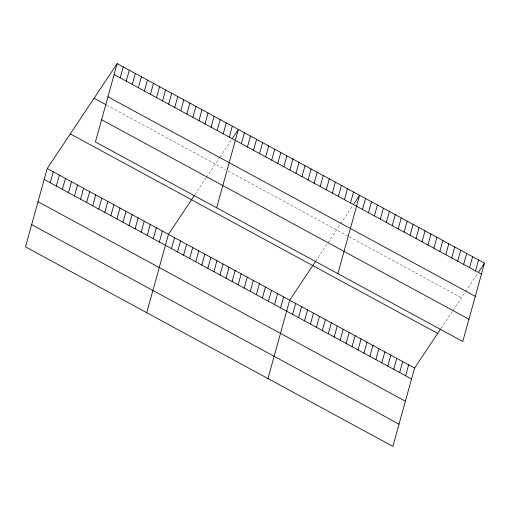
<?xml version="1.0" encoding="UTF-8"?>
<svg xmlns="http://www.w3.org/2000/svg" width="510" height="510" viewBox="0 0 510 510"><rect width="100%" height="100%" fill="white"/><g stroke="black" fill="none" stroke-linecap="round" stroke-linejoin="round"><path stroke-width="0.38" stroke-dasharray="2.55 1.91" d="M194.922 194.648L205.957 178.086M206.384 177.448L219.415 157.89M219.829 157.271L231.776 139.345M315.728 261.126L327.611 243.289M328.038 242.652L340.234 224.355M340.648 223.737L353.003 205.192M441.054 328.325L452.517 311.132M452.937 310.494L465.139 292.192M465.547 291.573L477.494 273.647M106.864 105.181L225.401 169.562M228.091 171.022L348.419 236.379M349.082 236.736L461.429 297.757"/><path stroke-width="0.76" d="M117.141 63.616L95.415 141.965L462.774 341.483L484.5 263.141L117.141 63.616L47.226 168.517L25.5 246.859L392.859 446.384L414.585 368.035L440.634 328.963M50.254 182.758L53.289 171.806M56.317 186.048L59.351 175.096M62.373 189.344L65.414 178.392M68.436 192.633L71.477 181.681M74.498 195.923L77.533 184.977M80.561 199.219L83.595 188.266M120.162 77.858L123.203 66.906M86.623 202.508L89.658 191.556M126.225 81.147L129.259 70.201M92.68 205.804L95.721 194.852M132.288 84.443L135.322 73.491M98.742 209.094L101.783 198.141M138.35 87.733L141.385 76.78M104.805 212.383L107.839 201.437M144.413 91.022L147.447 80.076M110.868 215.679L113.902 204.727M150.469 94.318L153.51 83.366M116.93 218.969L119.965 208.023M156.532 97.608L159.573 86.662M122.993 222.264L126.027 211.312M162.594 100.903L165.629 89.951M129.049 225.554L132.09 214.602M168.657 104.193L171.691 93.241M135.112 228.843L138.153 217.897M174.72 107.489L177.754 96.537M141.174 232.139L144.209 221.187M180.776 110.778L183.817 99.826M147.237 235.429L150.271 224.483M186.838 114.068L189.879 103.122M153.3 238.725L156.334 227.772M192.901 117.364L195.936 106.411M159.356 242.014L162.397 231.062M198.964 120.653L201.998 109.701M146.727 312.706L168.459 234.358L194.501 195.279M205.026 123.949L208.061 112.997M171.481 248.599L174.516 237.647M211.083 127.239L214.123 116.286M177.544 251.889L180.578 240.943M217.145 130.528L220.186 119.582M183.606 255.185L186.641 244.233M223.208 133.824L226.242 122.872M189.669 258.474L192.703 247.528M229.27 137.113L232.305 126.168M195.725 261.77L198.766 250.818M216.642 207.806L238.368 129.457L232.598 138.108M201.788 265.06L204.822 254.107M241.396 143.699L244.43 132.747M207.851 268.349L210.885 257.403M247.452 146.988L250.493 136.042M213.913 271.645L216.948 260.693M253.515 150.284L256.555 139.332M219.976 274.935L223.01 263.989M259.577 153.574L262.612 142.628M226.032 278.231L229.073 267.278M265.64 156.87L268.674 145.917M232.095 281.52L235.135 270.568M271.702 160.159L274.737 149.207M238.157 284.816L241.192 273.864M277.759 163.455L280.8 152.503M244.22 288.105L247.254 277.153M283.821 166.744L286.862 155.792M250.282 291.395L253.317 280.449M289.884 170.034L292.918 159.088M256.339 294.691L259.38 283.738M295.947 173.33L298.981 162.378M262.401 297.98L265.442 287.034M302.009 176.619L305.044 165.673M268.464 301.276L271.498 290.324M308.072 179.915L311.106 168.963M274.527 304.566L277.561 293.613M314.128 183.205L317.169 172.252M280.589 307.855L283.624 296.909M320.191 186.494L323.232 175.548M267.96 378.547L289.686 300.199L315.728 261.126M326.253 189.79L329.288 178.838M292.6 314.383L295.634 303.431M332.316 193.08L335.35 182.134M298.548 317.609L301.582 306.663M338.379 196.375L341.413 185.423M304.489 320.841L307.53 309.889M344.435 199.665L347.476 188.713M310.437 324.073L313.478 313.121M350.497 202.961L353.538 192.009M316.385 327.299L319.426 316.353M337.869 273.647L359.595 195.298L353.832 203.955M322.333 330.531L325.374 319.585M362.508 209.482L365.542 198.53M328.281 333.763L331.322 322.811M368.456 212.708L371.49 201.762M334.228 336.995L337.269 326.043M374.404 215.94L377.438 204.988M340.176 340.221L343.217 329.275M380.352 219.172L383.386 208.22M346.124 343.453L349.165 332.501M386.3 222.405L389.334 211.452M352.072 346.685L355.113 335.733M392.247 225.63L395.282 214.684M358.02 349.917L361.061 338.965M398.195 228.862L401.23 217.91M363.968 353.143L367.009 342.197M404.143 232.095L407.178 221.142M369.916 356.375L372.957 345.423M410.091 235.32L413.125 224.374M375.864 359.607L378.904 348.655M416.039 238.552L419.073 227.607M381.811 362.833L384.852 351.887M421.987 241.785L425.021 230.832M387.759 366.065L390.8 355.119M427.935 245.017L430.969 234.065M393.707 369.297L396.748 358.345M433.882 248.242L436.917 237.297M399.655 372.529L402.696 361.577M439.83 251.475L442.865 240.522M405.603 375.755L408.644 364.809M445.778 254.707L448.813 243.754M451.726 257.939L454.761 246.987M457.674 261.165L460.708 250.219M463.622 264.397L466.656 253.444M469.57 267.629L472.604 256.677M475.518 270.855L478.552 259.909M478.731 271.792L484.5 263.141M114.1 74.562L481.465 274.087M107.935 96.804L475.294 296.329M94.069 98.232L106.188 104.818M101.579 119.722L468.939 319.247M70.297 133.894L437.656 333.419M47.226 168.517L414.585 368.035M44.191 179.463L411.551 378.987M38.02 201.705L405.386 401.23M31.671 224.623L399.03 424.148"/></g></svg>
